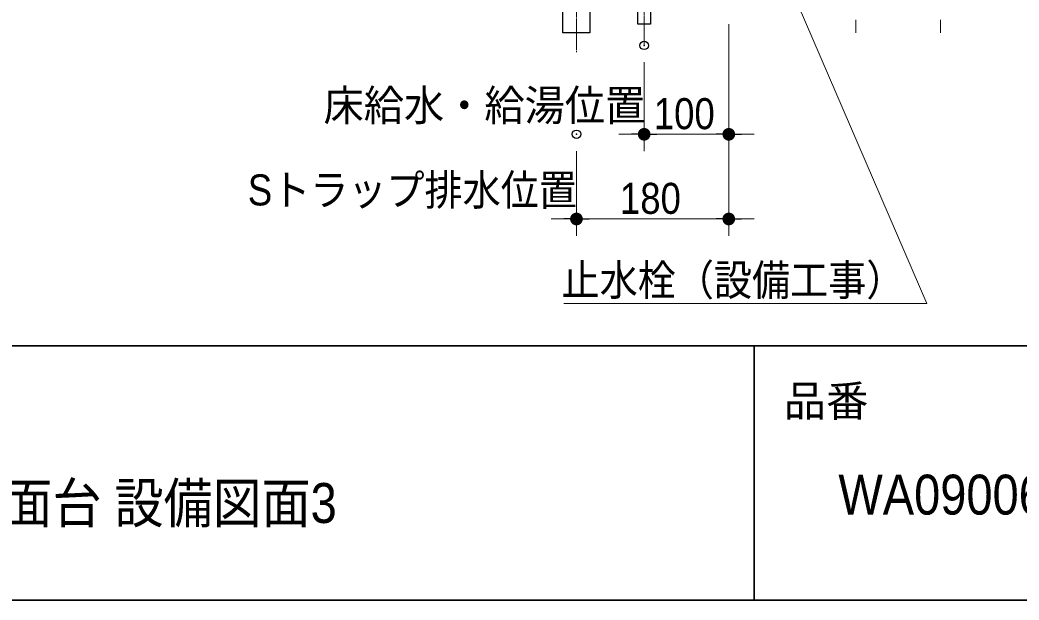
# Model space of a CAD drawing. Units: millimetres, scale not verified. Extents: x -6062 to 6062, y -3045 to 3045.
# Drawn here: x -1555 to -375, y -2770 to -2085 of the extents above; entities that cross this region are included whole.
import ezdxf
from ezdxf.enums import TextEntityAlignment as Align

# ---------------------------------------------------------------- set-up
doc = ezdxf.new("R2010")
doc.units = ezdxf.units.MM
doc.header["$LTSCALE"] = 20
doc.header["$PDMODE"] = 32
doc.header["$PDSIZE"] = 10
doc.linetypes.add('USER2', pattern=[2.91, 1.76, -0.4, 0.35, -0.4])
for name, color, linetype, lineweight in [('0-1_4給排水', 7, 'Continuous', 30), ('0-2_1図面枠', 7, 'Continuous', 20), ('0-3_2寸法-2', 7, 'Continuous', 15), ('0-4_0', 7, 'Continuous', 25), ('0-6_2寸法-1', 7, 'Continuous', 15), ('0-7_2寸法-3', 7, 'Continuous', 15)]:
    doc.layers.add(name, color=color, linetype=linetype, lineweight=lineweight)
doc.layers.add('0-5_Defpoints', color=7, linetype='Continuous')
doc.styles.add('ＭＳ Ｐゴシック', font='')
doc.styles.get('ＭＳ Ｐゴシック').set_extended_font_data('MS PGothic')

# ---------------------------------------------------------------- blocks, each defined once
blk = doc.blocks.new('グループ-12')
at = {"layer": '0-2_1図面枠', "lineweight": 35}
for p, q in [((-80000, -49400), (80000, -49400)), ((22000, -49400), (22000, -55400))]:
    blk.add_line(p, q, dxfattribs=at)
blk.add_lwpolyline([(-80000, 55400), (80000, 55400), (80000, -55400), (-80000, -55400)], close=True, dxfattribs=at)
blk = doc.blocks.new('図面枠')
at = {"layer": '0-2_1図面枠'}
blk.add_blockref('グループ-12', (0, 0), dxfattribs=at)
at = {"layer": '0-2_1図面枠', "style": 'ＭＳ Ｐゴシック'}
blk.add_text('品番', height=733.7, dxfattribs=at).set_placement((22696.5, -51284.2), align=Align.BOTTOM_LEFT)
blk = doc.blocks.new('_Dot')
at = {"layer": '0-4_0'}
blk.add_line((-10, 0), (-20, 0), dxfattribs=at)
for points in [[(0, 0), (-10, 0), (-9.92, 1.25)], [(0, 0), (-9.92, -1.25), (-10, 0)], [(0, 0), (-9.92, 1.25), (-9.69, 2.49)], [(0, 0), (-9.69, -2.49), (-9.92, -1.25)], [(0, 0), (-9.69, 2.49), (-9.3, 3.68)], [(0, 0), (-9.3, -3.68), (-9.69, -2.49)], [(0, 0), (-9.3, 3.68), (-8.76, 4.82)], [(0, 0), (-8.76, -4.82), (-9.3, -3.68)], [(0, 0), (-8.76, 4.82), (-8.09, 5.88)], [(0, 0), (-8.09, -5.88), (-8.76, -4.82)], [(0, 0), (-8.09, 5.88), (-7.29, 6.85)], [(0, 0), (-7.29, -6.85), (-8.09, -5.88)], [(0, 0), (-7.29, 6.85), (-6.37, 7.71)], [(0, 0), (-6.37, -7.71), (-7.29, -6.85)], [(0, 0), (-6.37, 7.71), (-5.36, 8.44)], [(0, 0), (-5.36, -8.44), (-6.37, -7.71)], [(0, 0), (-5.36, 8.44), (-4.26, 9.05)], [(0, 0), (-4.26, -9.05), (-5.36, -8.44)], [(0, 0), (-4.26, 9.05), (-3.09, 9.51)], [(0, 0), (-3.09, -9.51), (-4.26, -9.05)], [(0, 0), (-3.09, 9.51), (-1.87, 9.82)], [(0, 0), (-1.87, -9.82), (-3.09, -9.51)], [(0, 0), (-1.87, 9.82), (-0.63, 9.98)], [(0, 0), (-0.63, -9.98), (-1.87, -9.82)], [(0, 0), (-0.63, 9.98), (0.63, 9.98)], [(0, 0), (0.63, -9.98), (-0.63, -9.98)], [(0, 0), (0.63, 9.98), (1.87, 9.82)], [(0, 0), (1.87, 9.82), (3.09, 9.51)], [(0, 0), (3.09, 9.51), (4.26, 9.05)], [(0, 0), (4.26, 9.05), (5.36, 8.44)], [(0, 0), (5.36, 8.44), (6.37, 7.71)], [(0, 0), (6.37, 7.71), (7.29, 6.85)], [(0, 0), (7.29, 6.85), (8.09, 5.88)], [(0, 0), (8.09, 5.88), (8.76, 4.82)], [(0, 0), (8.76, 4.82), (9.3, 3.68)], [(0, 0), (9.3, 3.68), (9.69, 2.49)], [(0, 0), (9.69, 2.49), (9.92, 1.25)], [(0, 0), (9.92, 1.25), (10, 0)], [(0, 0), (1.87, -9.82), (0.63, -9.98)], [(0, 0), (3.09, -9.51), (1.87, -9.82)], [(0, 0), (4.26, -9.05), (3.09, -9.51)], [(0, 0), (5.36, -8.44), (4.26, -9.05)], [(0, 0), (6.37, -7.71), (5.36, -8.44)], [(0, 0), (7.29, -6.85), (6.37, -7.71)], [(0, 0), (8.09, -5.88), (7.29, -6.85)], [(0, 0), (8.76, -4.82), (8.09, -5.88)], [(0, 0), (9.3, -3.68), (8.76, -4.82)], [(0, 0), (9.69, -2.49), (9.3, -3.68)], [(0, 0), (9.92, -1.25), (9.69, -2.49)], [(0, 0), (10, 0), (9.92, -1.25)]]:
    blk.add_solid(points, dxfattribs=at)
blk = doc.blocks.new('グループ-44')
at = {"layer": '0-1_4給排水', "linetype": 'USER2', "lineweight": 15}
blk.add_line((19400, -40100), (19400, -42300), dxfattribs=at)
at = {"layer": '0-1_4給排水'}
blk.add_lwpolyline([(19200, -40600), (19200, -41200), (19600, -41200), (19600, -40600)], dxfattribs=at)
for points in [[(18800, -41200), (20000, -41200), (20000, -41400), (18800, -41400)], [(19250, -41400), (19550, -41400), (19550, -41800), (19250, -41800)]]:
    blk.add_lwpolyline(points, close=True, dxfattribs=at)
blk = doc.blocks.new('グループ-63')
at = {"layer": '0-1_4給排水', "linetype": 'USER2', "lineweight": 15}
blk.add_line((17800, -42460), (17800, -30380), dxfattribs=at)
at = {"layer": '0-1_4給排水'}
blk.add_lwpolyline([(17480, -41400), (18120, -41400), (18120, -42000), (17480, -42000)], close=True, dxfattribs=at)

msp = doc.modelspace()

# ---------------------------------------------------------------- linework, layer by layer
at = {"layer": '0-3_2寸法-2'}
for p, q in [((-567.5, -2085.01), (-567.5, -2100.01)), ((-467.5, -2085.01), (-467.5, -2100.01)), ((-717.5, -2090), (-717.5, -2240)), ((-817.5, -2135), (-817.5, -2240)), ((-832.51, -2220), (-847.51, -2220)), ((-817.5, -2220), (-717.5, -2220)), ((-702.49, -2220), (-687.49, -2220)), ((-897.5, -2240), (-897.5, -2340)), ((-717.5, -2240), (-717.5, -2340)), ((-912.51, -2320), (-927.51, -2320)), ((-897.5, -2320), (-717.5, -2320)), ((-702.49, -2320), (-687.49, -2320))]:
    msp.add_line(p, q, dxfattribs=at)
at = {"layer": '0-5_Defpoints'}
for p in [(-817.5, -2115), (-817.5, -2115), (-897.5, -2220), (-717.5, -2220), (-717.5, -2320)]:
    msp.add_point(p, dxfattribs=at)
at = {"layer": '0-6_2寸法-1'}
for p, q in [((-717.5, -2090), (-717.5, -2240)), ((-817.5, -2135), (-817.5, -2240)), ((-802.49, -2220), (-732.51, -2220)), ((-897.5, -2240), (-897.5, -2340)), ((-717.5, -2240), (-717.5, -2340)), ((-882.49, -2320), (-732.51, -2320))]:
    msp.add_line(p, q, dxfattribs=at)
at = {"layer": '0-7_2寸法-3'}
msp.add_lwpolyline([(-912.57, -2420), (-483.38, -2420), (-778.75, -1734.9)], dxfattribs=at)

# ---------------------------------------------------------------- block references
at = {"layer": '0-1_4給排水', "xscale": 0.05, "yscale": 0.05}
for name in ['グループ-63', 'グループ-44']:
    msp.add_blockref(name, (-1787.5, 0), dxfattribs=at)
at = {"layer": '0-2_1図面枠', "xscale": 0.05, "yscale": 0.05}
msp.add_blockref('図面枠', (-1787.5, 0), dxfattribs=at)
at = {"layer": '0-3_2寸法-2', "xscale": 0.7503418, "yscale": 0.7503418}
for p in [(-817.5, -2220), (-897.5, -2320)]:
    msp.add_blockref('_Dot', p, dxfattribs=at)
at = {"layer": '0-3_2寸法-2', "xscale": 0.7503418, "yscale": 0.7503418, "rotation": 180}
for p in [(-717.5, -2220), (-717.5, -2320)]:
    msp.add_blockref('_Dot', p, dxfattribs=at)
at = {"layer": '0-6_2寸法-1', "xscale": 0.7503418, "yscale": 0.7503418, "rotation": 180}
for p in [(-817.5, -2220), (-897.5, -2320)]:
    msp.add_blockref('_Dot', p, dxfattribs=at)
at = {"layer": '0-6_2寸法-1', "xscale": 0.7503418, "yscale": 0.7503418}
for p in [(-717.5, -2220), (-717.5, -2320)]:
    msp.add_blockref('_Dot', p, dxfattribs=at)

# ---------------------------------------------------------------- texts
at = {"layer": '0-2_1図面枠', "style": 'ＭＳ Ｐゴシック', "width": 0.9}
for s, p in [('スキニブル400（WA09006S、WA09007S、WA09008S、WA09009S、WA09010S）＋ 洗面台 設備図面3', (-3839.98, -2693.18)), ('WA09006S', (-587.98, -2683.26))]:
    msp.add_text(s, height=47.17, dxfattribs=at).set_placement(p, align=Align.BOTTOM_LEFT)
at = {"layer": '0-3_2寸法-2', "style": 'ＭＳ Ｐゴシック'}
for s, width, p in [('床給水・給湯位置', 0.95, (-1196.31, -2215.12)), ('Sトラップ排水位置', 0.9, (-1285.79, -2315.02))]:
    msp.add_text(s, height=36.66, dxfattribs=dict(at, width=width)).set_placement(p, align=Align.BOTTOM_LEFT)
at = {"layer": '0-6_2寸法-1', "style": 'ＭＳ Ｐゴシック', "width": 0.9}
for s, p in [('100', (-806.11, -2224.96)), ('180', (-846.11, -2324.96))]:
    msp.add_text(s, height=36.66, dxfattribs=at).set_placement(p, align=Align.BOTTOM_LEFT)
at = {"layer": '0-7_2寸法-3', "style": 'ＭＳ Ｐゴシック', "width": 0.9}
msp.add_text('止水栓（設備工事）', height=36.66, dxfattribs=at).set_placement((-915.07, -2421.47), align=Align.BOTTOM_LEFT)

doc.saveas('drawing.dxf')
